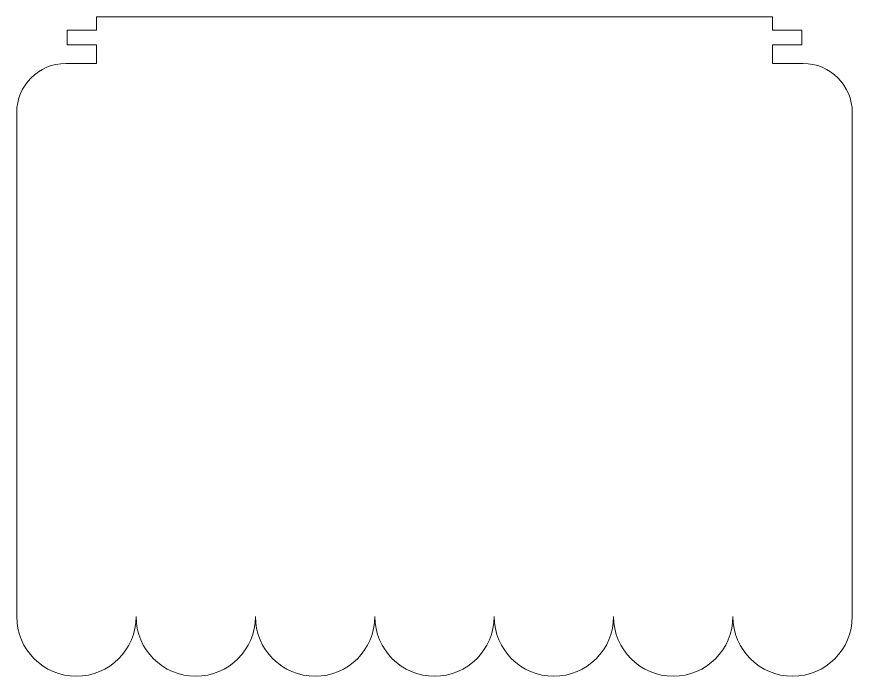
# Model space of a CAD drawing. Header units: centimetres. Extents: x -97 to 97, y -61 to 61.
# Drawn here: x -96.65 to -62.65, y -44.63 to -17.8 of the extents above; entities that cross this region are included whole.
import ezdxf

# ---------------------------------------------------------------- set-up
doc = ezdxf.new("R2010")
doc.units = ezdxf.units.CM
doc.header["$MEASUREMENT"] = 0
doc.layers.add('layer 1', color=7, linetype='Continuous')

msp = doc.modelspace()

# ---------------------------------------------------------------- linework, layer by layer
at = {"layer": 'layer 1', "color": 242, "lineweight": 9}
msp.add_open_spline([(-62.65152, -42.19998), (-62.65152, -42.19998), (-62.65286, -21.69724), (-62.65286, -21.69724), (-62.65286, -21.69724), (-62.65294, -20.59572), (-63.55134, -19.69738), (-64.65286, -19.69738), (-64.65286, -19.69738), (-64.65286, -19.69738), (-65.90248, -19.69738), (-65.90248, -19.69738), (-65.90248, -19.69738), (-65.90248, -19.69738), (-65.90248, -18.94204), (-65.90248, -18.94204), (-65.90248, -18.94204), (-65.90248, -18.94204), (-64.70252, -18.94204), (-64.70252, -18.94204), (-64.70252, -18.94204), (-64.70252, -18.94204), (-64.70252, -18.34204), (-64.70252, -18.34204), (-64.70252, -18.34204), (-64.70252, -18.34204), (-65.90248, -18.34204), (-65.90248, -18.34204), (-65.90248, -18.34204), (-65.90248, -18.34204), (-65.90248, -17.79738), (-65.90248, -17.79738), (-65.90248, -17.79738), (-65.90248, -17.79738), (-93.40118, -17.79738), (-93.40118, -17.79738), (-93.40118, -17.79738), (-93.40118, -17.79738), (-93.40118, -18.34204), (-93.40118, -18.34204), (-93.40118, -18.34204), (-93.40118, -18.34204), (-94.60122, -18.34204), (-94.60122, -18.34204), (-94.60122, -18.34204), (-94.60122, -18.34204), (-94.60122, -18.94204), (-94.60122, -18.94204), (-94.60122, -18.94204), (-94.60122, -18.94204), (-93.40118, -18.94204), (-93.40118, -18.94204), (-93.40118, -18.94204), (-93.40118, -18.94204), (-93.40118, -19.69738), (-93.40118, -19.69738), (-93.40118, -19.69738), (-93.40118, -19.69738), (-94.65054, -19.69738), (-94.65054, -19.69738), (-94.65054, -19.69738), (-95.7521, -19.69738), (-96.65054, -20.59582), (-96.65054, -21.69738), (-96.65054, -21.69738), (-96.65054, -21.69738), (-96.65054, -42.19998), (-96.65054, -42.19998), (-96.65054, -42.19998), (-96.65054, -43.5412), (-95.56326, -44.62848), (-94.22204, -44.62848), (-94.22204, -44.62848), (-92.88082, -44.62848), (-91.79354, -43.5412), (-91.79354, -42.19998), (-91.79354, -42.19998), (-91.79354, -43.5412), (-90.70626, -44.62848), (-89.36504, -44.62848), (-89.36504, -44.62848), (-88.02382, -44.62848), (-86.93654, -43.5412), (-86.93654, -42.19998), (-86.93654, -42.19998), (-86.93654, -43.5412), (-85.84926, -44.62848), (-84.50804, -44.62848), (-84.50804, -44.62848), (-83.16682, -44.62848), (-82.07954, -43.5412), (-82.07954, -42.19998), (-82.07954, -42.19998), (-82.07954, -43.5412), (-80.99226, -44.62848), (-79.65104, -44.62848), (-79.65104, -44.62848), (-78.30982, -44.62848), (-77.22254, -43.5412), (-77.22254, -42.19998), (-77.22254, -42.19998), (-77.22254, -43.5412), (-76.13526, -44.62848), (-74.79404, -44.62848), (-74.79404, -44.62848), (-73.45282, -44.62848), (-72.36554, -43.5412), (-72.36554, -42.19998), (-72.36554, -42.19998), (-72.36554, -43.5412), (-71.27826, -44.62848), (-69.93704, -44.62848), (-69.93704, -44.62848), (-68.59582, -44.62848), (-67.50854, -43.5412), (-67.50854, -42.19998), (-67.50854, -42.19998), (-67.50854, -43.5412), (-66.42126, -44.62848), (-65.08004, -44.62848), (-65.08004, -44.62848), (-63.73882, -44.62848), (-62.65154, -43.5412), (-62.65154, -42.19998), (-62.65154, -42.19998), (-62.65154, -42.19998), (-62.65152, -42.19998), (-62.65152, -42.19998)], degree=3, knots=[0, 0, 0, 0, 0.03030303, 0.03030303, 0.03030303, 0.03030303, 0.06060606, 0.06060606, 0.06060606, 0.06060606, 0.09090909, 0.09090909, 0.09090909, 0.09090909, 0.12121212, 0.12121212, 0.12121212, 0.12121212, 0.15151515, 0.15151515, 0.15151515, 0.15151515, 0.18181818, 0.18181818, 0.18181818, 0.18181818, 0.21212121, 0.21212121, 0.21212121, 0.21212121, 0.24242424, 0.24242424, 0.24242424, 0.24242424, 0.27272727, 0.27272727, 0.27272727, 0.27272727, 0.3030303, 0.3030303, 0.3030303, 0.3030303, 0.33333333, 0.33333333, 0.33333333, 0.33333333, 0.36363636, 0.36363636, 0.36363636, 0.36363636, 0.39393939, 0.39393939, 0.39393939, 0.39393939, 0.42424242, 0.42424242, 0.42424242, 0.42424242, 0.45454545, 0.45454545, 0.45454545, 0.45454545, 0.48484848, 0.48484848, 0.48484848, 0.48484848, 0.51515152, 0.51515152, 0.51515152, 0.51515152, 0.54545455, 0.54545455, 0.54545455, 0.54545455, 0.57575758, 0.57575758, 0.57575758, 0.57575758, 0.60606061, 0.60606061, 0.60606061, 0.60606061, 0.63636364, 0.63636364, 0.63636364, 0.63636364, 0.66666667, 0.66666667, 0.66666667, 0.66666667, 0.6969697, 0.6969697, 0.6969697, 0.6969697, 0.72727273, 0.72727273, 0.72727273, 0.72727273, 0.75757576, 0.75757576, 0.75757576, 0.75757576, 0.78787879, 0.78787879, 0.78787879, 0.78787879, 0.81818182, 0.81818182, 0.81818182, 0.81818182, 0.84848485, 0.84848485, 0.84848485, 0.84848485, 0.87878788, 0.87878788, 0.87878788, 0.87878788, 0.90909091, 0.90909091, 0.90909091, 0.90909091, 0.93939394, 0.93939394, 0.93939394, 0.93939394, 1, 1, 1, 1], dxfattribs=at)

doc.saveas('drawing.dxf')
